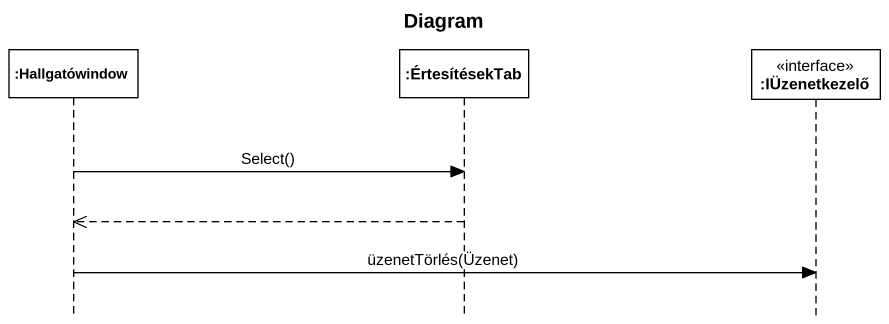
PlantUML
@startuml
title Diagram
hide footbox
participant ":Hallgatówindow" as Hallgatówindow
participant ":ÉrtesítésekTab" as ÉrtesítésekTab
participant ":IÜzenetkezelő" as IÜzenetkezelő <<interface>>

Hallgatówindow -> ÉrtesítésekTab : Select()
ÉrtesítésekTab -->> Hallgatówindow
Hallgatówindow -> IÜzenetkezelő : üzenetTörlés(Üzenet)
@enduml
